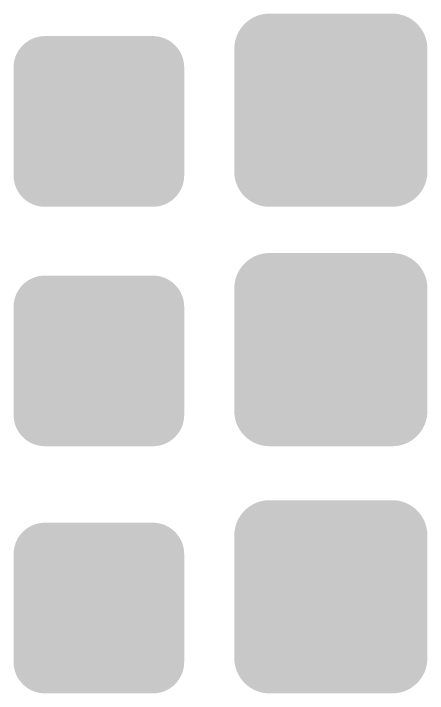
# Model space of a CAD drawing. Header units: millimetres. Extents: x 5277 to 6029, y 2052 to 2709.
# Drawn here: x 5681.91 to 5700.33, y 2678.63 to 2708.88 of the extents above; entities that cross this region are included whole.
import ezdxf

# ---------------------------------------------------------------- set-up
doc = ezdxf.new("R2010")
doc.units = ezdxf.units.MM
doc.layers.add('WasteFacility', color=7, linetype='CONTINUOUS', true_color=0x000000)

# ---------------------------------------------------------------- blocks, each defined once
blk = doc.blocks.new('602020401_сущ_рз')
at = {"layer": 'WasteFacility', "linetype": 'Continuous'}
h = blk.add_hatch(color=256, dxfattribs=at)
edge = h.paths.add_edge_path()
edge.add_spline(control_points=[(-0.095, -0.513), (-0.095, 0.256), (0.531, 0.882), (1.3, 0.882)], knot_values=[-1, -1, -1, -1, 0, 0, 0, 0], degree=3, periodic=0)
edge.add_line((1.3, 0.882), (6.108, 0.882))
edge.add_spline(control_points=[(6.108, 0.882), (6.877, 0.882), (7.503, 0.256), (7.503, -0.513)], knot_values=[-1, -1, -1, -1, 0, 0, 0, 0], degree=3, periodic=0)
edge.add_line((7.503, -0.513), (7.503, -5.321))
edge.add_spline(control_points=[(7.503, -5.321), (7.503, -6.09), (6.877, -6.716), (6.108, -6.716)], knot_values=[-1, -1, -1, -1, 0, 0, 0, 0], degree=3, periodic=0)
edge.add_line((6.108, -6.716), (1.3, -6.716))
edge.add_spline(control_points=[(1.3, -6.716), (0.531, -6.716), (-0.095, -6.09), (-0.095, -5.321)], knot_values=[-1, -1, -1, -1, 0, 0, 0, 0], degree=3, periodic=0)
edge.add_line((-0.095, -5.321), (-0.095, -0.513))
edge = h.paths.add_edge_path(flags=16)
edge.add_spline(control_points=[(0.218, -5.321), (0.218, -5.92), (0.701, -6.403), (1.3, -6.403)], knot_values=[-1, -1, -1, -1, 0, 0, 0, 0], degree=3, periodic=0)
edge.add_line((1.3, -6.403), (6.108, -6.403))
edge.add_spline(control_points=[(6.108, -6.403), (6.707, -6.403), (7.19, -5.92), (7.19, -5.321)], knot_values=[-1, -1, -1, -1, 0, 0, 0, 0], degree=3, periodic=0)
edge.add_line((7.19, -5.321), (7.19, -0.513))
edge.add_spline(control_points=[(7.19, -0.513), (7.19, 0.086), (6.707, 0.569), (6.108, 0.569)], knot_values=[-1, -1, -1, -1, 0, 0, 0, 0], degree=3, periodic=0)
edge.add_line((6.108, 0.569), (1.3, 0.569))
edge.add_spline(control_points=[(1.3, 0.569), (0.701, 0.569), (0.218, 0.086), (0.218, -0.513)], knot_values=[-1, -1, -1, -1, 0, 0, 0, 0], degree=3, periodic=0)
edge.add_line((0.218, -0.513), (0.218, -5.321))
at = {"layer": 'WasteFacility', "linetype": 'Continuous', "true_color": 0xffffff}
h = blk.add_hatch(color=7, dxfattribs=at)
edge = h.paths.add_edge_path()
edge.add_spline(control_points=[(0.218, -5.321), (0.218, -5.92), (0.701, -6.403), (1.3, -6.403)], knot_values=[-1, -1, -1, -1, 0, 0, 0, 0], degree=3, periodic=0)
edge.add_line((1.3, -6.403), (6.108, -6.403))
edge.add_spline(control_points=[(6.108, -6.403), (6.707, -6.403), (7.19, -5.92), (7.19, -5.321)], knot_values=[-1, -1, -1, -1, 0, 0, 0, 0], degree=3, periodic=0)
edge.add_line((7.19, -5.321), (7.19, -0.513))
edge.add_spline(control_points=[(7.19, -0.513), (7.19, 0.086), (6.707, 0.569), (6.108, 0.569)], knot_values=[-1, -1, -1, -1, 0, 0, 0, 0], degree=3, periodic=0)
edge.add_line((6.108, 0.569), (1.3, 0.569))
edge.add_spline(control_points=[(1.3, 0.569), (0.701, 0.569), (0.218, 0.086), (0.218, -0.513)], knot_values=[-1, -1, -1, -1, 0, 0, 0, 0], degree=3, periodic=0)
edge.add_line((0.218, -0.513), (0.218, -5.321))
at = {"layer": 'WasteFacility', "linetype": 'Continuous'}
h = blk.add_hatch(color=256, dxfattribs=at)
edge = h.paths.add_edge_path()
edge.add_line((0.426, -0.857), (0.426, -4.978))
edge.add_spline(control_points=[(0.426, -4.978), (0.426, -5.649), (0.973, -6.196), (1.644, -6.196)], knot_values=[0, 0, 0, 0, 1, 1, 1, 1], degree=3, periodic=0)
edge.add_line((1.644, -6.196), (5.765, -6.196))
edge.add_spline(control_points=[(5.765, -6.196), (6.435, -6.196), (6.983, -5.649), (6.983, -4.978)], knot_values=[0, 0, 0, 0, 1, 1, 1, 1], degree=3, periodic=0)
edge.add_line((6.983, -4.978), (6.983, -0.857))
edge.add_spline(control_points=[(6.983, -0.857), (6.983, -0.186), (6.435, 0.361), (5.765, 0.361)], knot_values=[0, 0, 0, 0, 1, 1, 1, 1], degree=3, periodic=0)
edge.add_line((5.765, 0.361), (1.644, 0.361))
edge.add_spline(control_points=[(1.644, 0.361), (0.973, 0.361), (0.426, -0.186), (0.426, -0.857)], knot_values=[0, 0, 0, 0, 1, 1, 1, 1], degree=3, periodic=0)
edge = h.paths.add_edge_path(flags=16)
edge.add_spline(control_points=[(0.737, -4.978), (0.737, -5.48), (1.142, -5.885), (1.644, -5.885)], knot_values=[-1, -1, -1, -1, 0, 0, 0, 0], degree=3, periodic=0)
edge.add_line((1.644, -5.885), (5.765, -5.885))
edge.add_spline(control_points=[(5.765, -5.885), (6.267, -5.885), (6.671, -5.48), (6.671, -4.978)], knot_values=[-1, -1, -1, -1, 0, 0, 0, 0], degree=3, periodic=0)
edge.add_line((6.671, -4.978), (6.671, -0.857))
edge.add_spline(control_points=[(6.671, -0.857), (6.671, -0.355), (6.267, 0.05), (5.765, 0.05)], knot_values=[-1, -1, -1, -1, 0, 0, 0, 0], degree=3, periodic=0)
edge.add_line((5.765, 0.05), (1.644, 0.05))
edge.add_spline(control_points=[(1.644, 0.05), (1.142, 0.05), (0.737, -0.355), (0.737, -0.857)], knot_values=[-1, -1, -1, -1, 0, 0, 0, 0], degree=3, periodic=0)
edge.add_line((0.737, -0.857), (0.737, -4.978))
h = blk.add_hatch(color=256, dxfattribs=at)
h.paths.add_polyline_path([(3.168, -0.713), (4.205, -0.713), (4.205, -0.875), (5.397, -0.875), (5.397, -1.73), (5.121, -1.73), (5.121, -1.79), (5.121, -5.149), (2.253, -5.149), (2.253, -1.783), (2.253, -1.73), (1.977, -1.73), (1.977, -0.976), (1.977, -0.875), (3.168, -0.875)])
h.paths.add_polyline_path([(2.529, -1.73), (2.529, -1.783), (2.529, -4.873), (4.845, -4.873), (4.845, -1.79), (4.845, -1.73)], flags=16)
h.paths.add_polyline_path([(2.811, -1.878), (3.02, -1.878), (3.02, -4.732), (2.811, -4.732)], flags=0)
h.paths.add_polyline_path([(4.353, -1.878), (4.562, -1.878), (4.562, -4.732), (4.353, -4.732)], flags=0)
h.paths.add_polyline_path([(3.821, -1.878), (4.03, -1.878), (4.03, -4.732), (3.821, -4.732)], flags=0)
h.paths.add_polyline_path([(3.343, -1.878), (3.552, -1.878), (3.552, -4.732), (3.343, -4.732)], flags=0)
h.paths.add_polyline_path([(2.179, -1.07), (2.179, -1.534), (5.195, -1.534), (5.195, -1.07)], flags=16)
blk = doc.blocks.new('602020401_сущ_фз')
at = {"layer": 'WasteFacility', "linetype": 'Continuous'}
h = blk.add_hatch(color=256, dxfattribs=at)
edge = h.paths.add_edge_path()
edge.add_spline(control_points=[(-0.266, -0.683), (-0.266, 0.18), (0.438, 0.884), (1.3, 0.884)], knot_values=[-1, -1, -1, -1, 0, 0, 0, 0], degree=3, periodic=0)
edge.add_line((1.3, 0.884), (6.769, 0.884))
edge.add_spline(control_points=[(6.769, 0.884), (7.632, 0.884), (8.333, 0.18), (8.333, -0.683)], knot_values=[-1, -1, -1, -1, 0, 0, 0, 0], degree=3, periodic=0)
edge.add_line((8.333, -0.683), (8.333, -6.15))
edge.add_spline(control_points=[(8.333, -6.15), (8.333, -7.012), (7.632, -7.716), (6.769, -7.716)], knot_values=[-1, -1, -1, -1, 0, 0, 0, 0], degree=3, periodic=0)
edge.add_line((6.769, -7.716), (1.3, -7.716))
edge.add_spline(control_points=[(1.3, -7.716), (0.438, -7.716), (-0.266, -7.012), (-0.266, -6.15)], knot_values=[-1, -1, -1, -1, 0, 0, 0, 0], degree=3, periodic=0)
edge.add_line((-0.266, -6.15), (-0.266, -0.683))
edge = h.paths.add_edge_path(flags=16)
edge.add_spline(control_points=[(0.047, -6.15), (0.047, -6.844), (0.606, -7.402), (1.3, -7.402)], knot_values=[-1, -1, -1, -1, 0, 0, 0, 0], degree=3, periodic=0)
edge.add_line((1.3, -7.402), (6.769, -7.402))
edge.add_spline(control_points=[(6.769, -7.402), (7.463, -7.402), (8.022, -6.844), (8.022, -6.15)], knot_values=[-1, -1, -1, -1, 0, 0, 0, 0], degree=3, periodic=0)
edge.add_line((8.022, -6.15), (8.022, -0.683))
edge.add_spline(control_points=[(8.022, -0.683), (8.022, 0.011), (7.463, 0.57), (6.769, 0.57)], knot_values=[-1, -1, -1, -1, 0, 0, 0, 0], degree=3, periodic=0)
edge.add_line((6.769, 0.57), (1.3, 0.57))
edge.add_spline(control_points=[(1.3, 0.57), (0.606, 0.57), (0.047, 0.011), (0.047, -0.683)], knot_values=[-1, -1, -1, -1, 0, 0, 0, 0], degree=3, periodic=0)
edge.add_line((0.047, -0.683), (0.047, -6.15))
at = {"layer": 'WasteFacility', "linetype": 'Continuous', "true_color": 0xffffff}
h = blk.add_hatch(color=7, dxfattribs=at)
edge = h.paths.add_edge_path()
edge.add_spline(control_points=[(0.047, -6.15), (0.047, -6.844), (0.606, -7.402), (1.3, -7.402)], knot_values=[-1, -1, -1, -1, 0, 0, 0, 0], degree=3, periodic=0)
edge.add_line((1.3, -7.402), (6.769, -7.402))
edge.add_spline(control_points=[(6.769, -7.402), (7.463, -7.402), (8.022, -6.844), (8.022, -6.15)], knot_values=[-1, -1, -1, -1, 0, 0, 0, 0], degree=3, periodic=0)
edge.add_line((8.022, -6.15), (8.022, -0.683))
edge.add_spline(control_points=[(8.022, -0.683), (8.022, 0.011), (7.463, 0.57), (6.769, 0.57)], knot_values=[-1, -1, -1, -1, 0, 0, 0, 0], degree=3, periodic=0)
edge.add_line((6.769, 0.57), (1.3, 0.57))
edge.add_spline(control_points=[(1.3, 0.57), (0.606, 0.57), (0.047, 0.011), (0.047, -0.683)], knot_values=[-1, -1, -1, -1, 0, 0, 0, 0], degree=3, periodic=0)
edge.add_line((0.047, -0.683), (0.047, -6.15))
at = {"layer": 'WasteFacility', "linetype": 'Continuous'}
h = blk.add_hatch(color=256, dxfattribs=at)
edge = h.paths.add_edge_path()
edge.add_line((0.252, -1.023), (0.252, -5.808))
edge.add_spline(control_points=[(0.252, -5.808), (0.252, -6.573), (0.877, -7.198), (1.642, -7.198)], knot_values=[0, 0, 0, 0, 1, 1, 1, 1], degree=3, periodic=0)
edge.add_line((1.642, -7.198), (6.427, -7.198))
edge.add_spline(control_points=[(6.427, -7.198), (7.193, -7.198), (7.815, -6.573), (7.815, -5.808)], knot_values=[0, 0, 0, 0, 1, 1, 1, 1], degree=3, periodic=0)
edge.add_line((7.815, -5.808), (7.815, -1.023))
edge.add_spline(control_points=[(7.815, -1.023), (7.815, -0.257), (7.193, 0.366), (6.427, 0.366)], knot_values=[0, 0, 0, 0, 1, 1, 1, 1], degree=3, periodic=0)
edge.add_line((6.427, 0.366), (1.642, 0.366))
edge.add_spline(control_points=[(1.642, 0.366), (0.877, 0.366), (0.252, -0.257), (0.252, -1.023)], knot_values=[0, 0, 0, 0, 1, 1, 1, 1], degree=3, periodic=0)
edge = h.paths.add_edge_path(flags=16)
edge.add_line((0.565, -1.023), (0.565, -5.808))
edge.add_spline(control_points=[(0.565, -5.808), (0.565, -6.404), (1.046, -6.884), (1.642, -6.884)], knot_values=[-1, -1, -1, -1, 0, 0, 0, 0], degree=3, periodic=0)
edge.add_line((1.642, -6.884), (6.427, -6.884))
edge.add_spline(control_points=[(6.427, -6.884), (7.024, -6.884), (7.502, -6.404), (7.502, -5.808)], knot_values=[-1, -1, -1, -1, 0, 0, 0, 0], degree=3, periodic=0)
edge.add_line((7.502, -5.808), (7.502, -1.023))
edge.add_spline(control_points=[(7.502, -1.023), (7.502, -0.426), (7.024, 0.052), (6.427, 0.052)], knot_values=[-1, -1, -1, -1, 0, 0, 0, 0], degree=3, periodic=0)
edge.add_line((6.427, 0.052), (1.642, 0.052))
edge.add_spline(control_points=[(1.642, 0.052), (1.046, 0.052), (0.565, -0.426), (0.565, -1.023)], knot_values=[-1, -1, -1, -1, 0, 0, 0, 0], degree=3, periodic=0)
h = blk.add_hatch(color=256, dxfattribs=at)
edge = h.paths.add_edge_path()
edge.add_line((0.77, -1.365), (0.77, -5.468))
edge.add_spline(control_points=[(0.77, -5.468), (0.77, -6.136), (1.314, -6.68), (1.982, -6.68)], knot_values=[0, 0, 0, 0, 1, 1, 1, 1], degree=3, periodic=0)
edge.add_line((1.982, -6.68), (6.085, -6.68))
edge.add_spline(control_points=[(6.085, -6.68), (6.753, -6.68), (7.297, -6.136), (7.297, -5.468)], knot_values=[0, 0, 0, 0, 1, 1, 1, 1], degree=3, periodic=0)
edge.add_line((7.297, -5.468), (7.297, -1.365))
edge.add_spline(control_points=[(7.297, -1.365), (7.297, -0.697), (6.753, -0.152), (6.085, -0.152)], knot_values=[0, 0, 0, 0, 1, 1, 1, 1], degree=3, periodic=0)
edge.add_line((6.085, -0.152), (1.982, -0.152))
edge.add_spline(control_points=[(1.982, -0.152), (1.314, -0.152), (0.77, -0.697), (0.77, -1.365)], knot_values=[0, 0, 0, 0, 1, 1, 1, 1], degree=3, periodic=0)
edge = h.paths.add_edge_path(flags=16)
edge.add_line((1.081, -1.365), (1.081, -5.468))
edge.add_spline(control_points=[(1.081, -5.468), (1.081, -5.968), (1.482, -6.368), (1.982, -6.368)], knot_values=[-1, -1, -1, -1, 0, 0, 0, 0], degree=3, periodic=0)
edge.add_line((1.982, -6.368), (6.085, -6.368))
edge.add_spline(control_points=[(6.085, -6.368), (6.585, -6.368), (6.986, -5.968), (6.986, -5.468)], knot_values=[-1, -1, -1, -1, 0, 0, 0, 0], degree=3, periodic=0)
edge.add_line((6.986, -5.468), (6.986, -1.365))
edge.add_spline(control_points=[(6.986, -1.365), (6.986, -0.865), (6.585, -0.464), (6.085, -0.464)], knot_values=[-1, -1, -1, -1, 0, 0, 0, 0], degree=3, periodic=0)
edge.add_line((6.085, -0.464), (1.982, -0.464))
edge.add_spline(control_points=[(1.982, -0.464), (1.482, -0.464), (1.081, -0.865), (1.081, -1.365)], knot_values=[-1, -1, -1, -1, 0, 0, 0, 0], degree=3, periodic=0)
h = blk.add_hatch(color=256, dxfattribs=at)
h.paths.add_polyline_path([(3.483, -1.221), (4.519, -1.221), (4.519, -1.382), (5.711, -1.382), (5.711, -2.237), (5.435, -2.237), (5.435, -2.298), (5.435, -5.657), (2.567, -5.657), (2.567, -2.291), (2.567, -2.237), (2.291, -2.237), (2.291, -1.483), (2.291, -1.382), (3.483, -1.382)])
h.paths.add_polyline_path([(2.843, -2.237), (2.843, -2.291), (2.843, -5.381), (5.159, -5.381), (5.159, -2.298), (5.159, -2.237)], flags=16)
h.paths.add_polyline_path([(3.126, -2.386), (3.335, -2.386), (3.335, -5.24), (3.126, -5.24)], flags=0)
h.paths.add_polyline_path([(4.668, -2.386), (4.876, -2.386), (4.876, -5.24), (4.668, -5.24)], flags=0)
h.paths.add_polyline_path([(4.136, -2.386), (4.344, -2.386), (4.344, -5.24), (4.136, -5.24)], flags=0)
h.paths.add_polyline_path([(3.658, -2.386), (3.866, -2.386), (3.866, -5.24), (3.658, -5.24)], flags=0)
h.paths.add_polyline_path([(2.493, -1.578), (2.493, -2.042), (5.509, -2.042), (5.509, -1.578)], flags=16)
blk = doc.blocks.new('602020401_план_рз')
at = {"layer": 'WasteFacility', "linetype": 'Continuous'}
h = blk.add_hatch(color=256, dxfattribs=at)
edge = h.paths.add_edge_path()
edge.add_spline(control_points=[(-0.095, -0.169), (-0.095, 0.599), (0.531, 1.225), (1.3, 1.225)], knot_values=[-1, -1, -1, -1, 0, 0, 0, 0], degree=3, periodic=0)
edge.add_line((1.3, 1.225), (6.108, 1.225))
edge.add_spline(control_points=[(6.108, 1.225), (6.877, 1.225), (7.503, 0.599), (7.503, -0.169)], knot_values=[-1, -1, -1, -1, 0, 0, 0, 0], degree=3, periodic=0)
edge.add_line((7.503, -0.169), (7.503, -4.978))
edge.add_spline(control_points=[(7.503, -4.978), (7.503, -5.747), (6.877, -6.372), (6.108, -6.372)], knot_values=[-1, -1, -1, -1, 0, 0, 0, 0], degree=3, periodic=0)
edge.add_line((6.108, -6.372), (1.3, -6.372))
edge.add_spline(control_points=[(1.3, -6.372), (0.531, -6.372), (-0.095, -5.747), (-0.095, -4.978)], knot_values=[-1, -1, -1, -1, 0, 0, 0, 0], degree=3, periodic=0)
edge.add_line((-0.095, -4.978), (-0.095, -0.169))
edge = h.paths.add_edge_path(flags=16)
edge.add_spline(control_points=[(0.218, -4.978), (0.218, -5.577), (0.701, -6.059), (1.3, -6.059)], knot_values=[-1, -1, -1, -1, 0, 0, 0, 0], degree=3, periodic=0)
edge.add_line((1.3, -6.059), (6.108, -6.059))
edge.add_spline(control_points=[(6.108, -6.059), (6.707, -6.059), (7.19, -5.577), (7.19, -4.978)], knot_values=[-1, -1, -1, -1, 0, 0, 0, 0], degree=3, periodic=0)
edge.add_line((7.19, -4.978), (7.19, -0.169))
edge.add_spline(control_points=[(7.19, -0.169), (7.19, 0.43), (6.707, 0.912), (6.108, 0.912)], knot_values=[-1, -1, -1, -1, 0, 0, 0, 0], degree=3, periodic=0)
edge.add_line((6.108, 0.912), (1.3, 0.912))
edge.add_spline(control_points=[(1.3, 0.912), (0.701, 0.912), (0.218, 0.43), (0.218, -0.169)], knot_values=[-1, -1, -1, -1, 0, 0, 0, 0], degree=3, periodic=0)
edge.add_line((0.218, -0.169), (0.218, -4.978))
at = {"layer": 'WasteFacility', "linetype": 'Continuous', "true_color": 0xff0000}
h = blk.add_hatch(color=1, dxfattribs=at)
edge = h.paths.add_edge_path()
edge.add_spline(control_points=[(0.218, -4.978), (0.218, -5.577), (0.701, -6.059), (1.3, -6.059)], knot_values=[-1, -1, -1, -1, 0, 0, 0, 0], degree=3, periodic=0)
edge.add_line((1.3, -6.059), (6.108, -6.059))
edge.add_spline(control_points=[(6.108, -6.059), (6.707, -6.059), (7.19, -5.577), (7.19, -4.978)], knot_values=[-1, -1, -1, -1, 0, 0, 0, 0], degree=3, periodic=0)
edge.add_line((7.19, -4.978), (7.19, -0.169))
edge.add_spline(control_points=[(7.19, -0.169), (7.19, 0.43), (6.707, 0.912), (6.108, 0.912)], knot_values=[-1, -1, -1, -1, 0, 0, 0, 0], degree=3, periodic=0)
edge.add_line((6.108, 0.912), (1.3, 0.912))
edge.add_spline(control_points=[(1.3, 0.912), (0.701, 0.912), (0.218, 0.43), (0.218, -0.169)], knot_values=[-1, -1, -1, -1, 0, 0, 0, 0], degree=3, periodic=0)
edge.add_line((0.218, -0.169), (0.218, -4.978))
at = {"layer": 'WasteFacility', "linetype": 'Continuous'}
h = blk.add_hatch(color=256, dxfattribs=at)
edge = h.paths.add_edge_path()
edge.add_line((0.426, -0.513), (0.426, -4.634))
edge.add_spline(control_points=[(0.426, -4.634), (0.426, -5.305), (0.973, -5.852), (1.644, -5.852)], knot_values=[0, 0, 0, 0, 1, 1, 1, 1], degree=3, periodic=0)
edge.add_line((1.644, -5.852), (5.765, -5.852))
edge.add_spline(control_points=[(5.765, -5.852), (6.435, -5.852), (6.983, -5.305), (6.983, -4.634)], knot_values=[0, 0, 0, 0, 1, 1, 1, 1], degree=3, periodic=0)
edge.add_line((6.983, -4.634), (6.983, -0.513))
edge.add_spline(control_points=[(6.983, -0.513), (6.983, 0.158), (6.435, 0.705), (5.765, 0.705)], knot_values=[0, 0, 0, 0, 1, 1, 1, 1], degree=3, periodic=0)
edge.add_line((5.765, 0.705), (1.644, 0.705))
edge.add_spline(control_points=[(1.644, 0.705), (0.973, 0.705), (0.426, 0.158), (0.426, -0.513)], knot_values=[0, 0, 0, 0, 1, 1, 1, 1], degree=3, periodic=0)
edge = h.paths.add_edge_path(flags=16)
edge.add_spline(control_points=[(0.737, -4.634), (0.737, -5.136), (1.142, -5.541), (1.644, -5.541)], knot_values=[-1, -1, -1, -1, 0, 0, 0, 0], degree=3, periodic=0)
edge.add_line((1.644, -5.541), (5.765, -5.541))
edge.add_spline(control_points=[(5.765, -5.541), (6.267, -5.541), (6.671, -5.136), (6.671, -4.634)], knot_values=[-1, -1, -1, -1, 0, 0, 0, 0], degree=3, periodic=0)
edge.add_line((6.671, -4.634), (6.671, -0.513))
edge.add_spline(control_points=[(6.671, -0.513), (6.671, -0.011), (6.267, 0.394), (5.765, 0.394)], knot_values=[-1, -1, -1, -1, 0, 0, 0, 0], degree=3, periodic=0)
edge.add_line((5.765, 0.394), (1.644, 0.394))
edge.add_spline(control_points=[(1.644, 0.394), (1.142, 0.394), (0.737, -0.011), (0.737, -0.513)], knot_values=[-1, -1, -1, -1, 0, 0, 0, 0], degree=3, periodic=0)
edge.add_line((0.737, -0.513), (0.737, -4.634))
h = blk.add_hatch(color=256, dxfattribs=at)
h.paths.add_polyline_path([(3.168, -0.369), (4.205, -0.369), (4.205, -0.531), (5.397, -0.531), (5.397, -1.386), (5.121, -1.386), (5.121, -1.446), (5.121, -4.806), (2.253, -4.806), (2.253, -1.44), (2.253, -1.386), (1.977, -1.386), (1.977, -0.632), (1.977, -0.531), (3.168, -0.531)])
h.paths.add_polyline_path([(2.529, -1.386), (2.529, -1.44), (2.529, -4.53), (4.845, -4.53), (4.845, -1.446), (4.845, -1.386)], flags=16)
h.paths.add_polyline_path([(2.811, -1.534), (3.02, -1.534), (3.02, -4.388), (2.811, -4.388)], flags=0)
h.paths.add_polyline_path([(4.353, -1.534), (4.562, -1.534), (4.562, -4.388), (4.353, -4.388)], flags=0)
h.paths.add_polyline_path([(3.821, -1.534), (4.03, -1.534), (4.03, -4.388), (3.821, -4.388)], flags=0)
h.paths.add_polyline_path([(3.343, -1.534), (3.552, -1.534), (3.552, -4.388), (3.343, -4.388)], flags=0)
h.paths.add_polyline_path([(2.179, -0.726), (2.179, -1.191), (5.195, -1.191), (5.195, -0.726)], flags=16)
blk = doc.blocks.new('602020401_план_фз')
at = {"layer": 'WasteFacility', "linetype": 'Continuous'}
h = blk.add_hatch(color=256, dxfattribs=at)
edge = h.paths.add_edge_path()
edge.add_spline(control_points=[(-0.266, -0.339), (-0.266, 0.523), (0.438, 1.227), (1.3, 1.227)], knot_values=[-1, -1, -1, -1, 0, 0, 0, 0], degree=3, periodic=0)
edge.add_line((1.3, 1.227), (6.769, 1.227))
edge.add_spline(control_points=[(6.769, 1.227), (7.632, 1.227), (8.333, 0.523), (8.333, -0.339)], knot_values=[-1, -1, -1, -1, 0, 0, 0, 0], degree=3, periodic=0)
edge.add_line((8.333, -0.339), (8.333, -5.806))
edge.add_spline(control_points=[(8.333, -5.806), (8.333, -6.669), (7.632, -7.372), (6.769, -7.372)], knot_values=[-1, -1, -1, -1, 0, 0, 0, 0], degree=3, periodic=0)
edge.add_line((6.769, -7.372), (1.3, -7.372))
edge.add_spline(control_points=[(1.3, -7.372), (0.438, -7.372), (-0.266, -6.669), (-0.266, -5.806)], knot_values=[-1, -1, -1, -1, 0, 0, 0, 0], degree=3, periodic=0)
edge.add_line((-0.266, -5.806), (-0.266, -0.339))
edge = h.paths.add_edge_path(flags=16)
edge.add_spline(control_points=[(0.047, -5.806), (0.047, -6.5), (0.606, -7.059), (1.3, -7.059)], knot_values=[-1, -1, -1, -1, 0, 0, 0, 0], degree=3, periodic=0)
edge.add_line((1.3, -7.059), (6.769, -7.059))
edge.add_spline(control_points=[(6.769, -7.059), (7.463, -7.059), (8.022, -6.5), (8.022, -5.806)], knot_values=[-1, -1, -1, -1, 0, 0, 0, 0], degree=3, periodic=0)
edge.add_line((8.022, -5.806), (8.022, -0.339))
edge.add_spline(control_points=[(8.022, -0.339), (8.022, 0.355), (7.463, 0.914), (6.769, 0.914)], knot_values=[-1, -1, -1, -1, 0, 0, 0, 0], degree=3, periodic=0)
edge.add_line((6.769, 0.914), (1.3, 0.914))
edge.add_spline(control_points=[(1.3, 0.914), (0.606, 0.914), (0.047, 0.355), (0.047, -0.339)], knot_values=[-1, -1, -1, -1, 0, 0, 0, 0], degree=3, periodic=0)
edge.add_line((0.047, -0.339), (0.047, -5.806))
at = {"layer": 'WasteFacility', "linetype": 'Continuous', "true_color": 0xff0000}
h = blk.add_hatch(color=1, dxfattribs=at)
edge = h.paths.add_edge_path()
edge.add_spline(control_points=[(0.047, -5.806), (0.047, -6.5), (0.606, -7.059), (1.3, -7.059)], knot_values=[-1, -1, -1, -1, 0, 0, 0, 0], degree=3, periodic=0)
edge.add_line((1.3, -7.059), (6.769, -7.059))
edge.add_spline(control_points=[(6.769, -7.059), (7.463, -7.059), (8.022, -6.5), (8.022, -5.806)], knot_values=[-1, -1, -1, -1, 0, 0, 0, 0], degree=3, periodic=0)
edge.add_line((8.022, -5.806), (8.022, -0.339))
edge.add_spline(control_points=[(8.022, -0.339), (8.022, 0.355), (7.463, 0.914), (6.769, 0.914)], knot_values=[-1, -1, -1, -1, 0, 0, 0, 0], degree=3, periodic=0)
edge.add_line((6.769, 0.914), (1.3, 0.914))
edge.add_spline(control_points=[(1.3, 0.914), (0.606, 0.914), (0.047, 0.355), (0.047, -0.339)], knot_values=[-1, -1, -1, -1, 0, 0, 0, 0], degree=3, periodic=0)
edge.add_line((0.047, -0.339), (0.047, -5.806))
at = {"layer": 'WasteFacility', "linetype": 'Continuous'}
h = blk.add_hatch(color=256, dxfattribs=at)
edge = h.paths.add_edge_path()
edge.add_line((0.252, -0.679), (0.252, -5.464))
edge.add_spline(control_points=[(0.252, -5.464), (0.252, -6.23), (0.877, -6.854), (1.642, -6.854)], knot_values=[0, 0, 0, 0, 1, 1, 1, 1], degree=3, periodic=0)
edge.add_line((1.642, -6.854), (6.427, -6.854))
edge.add_spline(control_points=[(6.427, -6.854), (7.193, -6.854), (7.815, -6.23), (7.815, -5.464)], knot_values=[0, 0, 0, 0, 1, 1, 1, 1], degree=3, periodic=0)
edge.add_line((7.815, -5.464), (7.815, -0.679))
edge.add_spline(control_points=[(7.815, -0.679), (7.815, 0.086), (7.193, 0.709), (6.427, 0.709)], knot_values=[0, 0, 0, 0, 1, 1, 1, 1], degree=3, periodic=0)
edge.add_line((6.427, 0.709), (1.642, 0.709))
edge.add_spline(control_points=[(1.642, 0.709), (0.877, 0.709), (0.252, 0.086), (0.252, -0.679)], knot_values=[0, 0, 0, 0, 1, 1, 1, 1], degree=3, periodic=0)
edge = h.paths.add_edge_path(flags=16)
edge.add_line((0.565, -0.679), (0.565, -5.464))
edge.add_spline(control_points=[(0.565, -5.464), (0.565, -6.06), (1.046, -6.541), (1.642, -6.541)], knot_values=[-1, -1, -1, -1, 0, 0, 0, 0], degree=3, periodic=0)
edge.add_line((1.642, -6.541), (6.427, -6.541))
edge.add_spline(control_points=[(6.427, -6.541), (7.024, -6.541), (7.502, -6.06), (7.502, -5.464)], knot_values=[-1, -1, -1, -1, 0, 0, 0, 0], degree=3, periodic=0)
edge.add_line((7.502, -5.464), (7.502, -0.679))
edge.add_spline(control_points=[(7.502, -0.679), (7.502, -0.083), (7.024, 0.396), (6.427, 0.396)], knot_values=[-1, -1, -1, -1, 0, 0, 0, 0], degree=3, periodic=0)
edge.add_line((6.427, 0.396), (1.642, 0.396))
edge.add_spline(control_points=[(1.642, 0.396), (1.046, 0.396), (0.565, -0.083), (0.565, -0.679)], knot_values=[-1, -1, -1, -1, 0, 0, 0, 0], degree=3, periodic=0)
h = blk.add_hatch(color=256, dxfattribs=at)
edge = h.paths.add_edge_path()
edge.add_line((0.77, -1.021), (0.77, -5.124))
edge.add_spline(control_points=[(0.77, -5.124), (0.77, -5.792), (1.314, -6.336), (1.982, -6.336)], knot_values=[0, 0, 0, 0, 1, 1, 1, 1], degree=3, periodic=0)
edge.add_line((1.982, -6.336), (6.085, -6.336))
edge.add_spline(control_points=[(6.085, -6.336), (6.753, -6.336), (7.297, -5.792), (7.297, -5.124)], knot_values=[0, 0, 0, 0, 1, 1, 1, 1], degree=3, periodic=0)
edge.add_line((7.297, -5.124), (7.297, -1.021))
edge.add_spline(control_points=[(7.297, -1.021), (7.297, -0.353), (6.753, 0.191), (6.085, 0.191)], knot_values=[0, 0, 0, 0, 1, 1, 1, 1], degree=3, periodic=0)
edge.add_line((6.085, 0.191), (1.982, 0.191))
edge.add_spline(control_points=[(1.982, 0.191), (1.314, 0.191), (0.77, -0.353), (0.77, -1.021)], knot_values=[0, 0, 0, 0, 1, 1, 1, 1], degree=3, periodic=0)
edge = h.paths.add_edge_path(flags=16)
edge.add_line((1.081, -1.021), (1.081, -5.124))
edge.add_spline(control_points=[(1.081, -5.124), (1.081, -5.624), (1.482, -6.025), (1.982, -6.025)], knot_values=[-1, -1, -1, -1, 0, 0, 0, 0], degree=3, periodic=0)
edge.add_line((1.982, -6.025), (6.085, -6.025))
edge.add_spline(control_points=[(6.085, -6.025), (6.585, -6.025), (6.986, -5.624), (6.986, -5.124)], knot_values=[-1, -1, -1, -1, 0, 0, 0, 0], degree=3, periodic=0)
edge.add_line((6.986, -5.124), (6.986, -1.021))
edge.add_spline(control_points=[(6.986, -1.021), (6.986, -0.521), (6.585, -0.12), (6.085, -0.12)], knot_values=[-1, -1, -1, -1, 0, 0, 0, 0], degree=3, periodic=0)
edge.add_line((6.085, -0.12), (1.982, -0.12))
edge.add_spline(control_points=[(1.982, -0.12), (1.482, -0.12), (1.081, -0.521), (1.081, -1.021)], knot_values=[-1, -1, -1, -1, 0, 0, 0, 0], degree=3, periodic=0)
h = blk.add_hatch(color=256, dxfattribs=at)
h.paths.add_polyline_path([(3.483, -0.877), (4.519, -0.877), (4.519, -1.039), (5.711, -1.039), (5.711, -1.894), (5.435, -1.894), (5.435, -1.954), (5.435, -5.314), (2.567, -5.314), (2.567, -1.948), (2.567, -1.894), (2.291, -1.894), (2.291, -1.14), (2.291, -1.039), (3.483, -1.039)])
h.paths.add_polyline_path([(2.843, -1.894), (2.843, -1.948), (2.843, -5.038), (5.159, -5.038), (5.159, -1.954), (5.159, -1.894)], flags=16)
h.paths.add_polyline_path([(3.126, -2.042), (3.335, -2.042), (3.335, -4.896), (3.126, -4.896)], flags=0)
h.paths.add_polyline_path([(4.668, -2.042), (4.876, -2.042), (4.876, -4.896), (4.668, -4.896)], flags=0)
h.paths.add_polyline_path([(4.136, -2.042), (4.344, -2.042), (4.344, -4.896), (4.136, -4.896)], flags=0)
h.paths.add_polyline_path([(3.658, -2.042), (3.866, -2.042), (3.866, -4.896), (3.658, -4.896)], flags=0)
h.paths.add_polyline_path([(2.493, -1.234), (2.493, -1.698), (5.509, -1.698), (5.509, -1.234)], flags=16)
blk = doc.blocks.new('602020401_рек_рз')
at = {"layer": 'WasteFacility', "linetype": 'Continuous'}
h = blk.add_hatch(color=256, dxfattribs=at)
edge = h.paths.add_edge_path()
edge.add_spline(control_points=[(-0.095, -0.169), (-0.095, 0.599), (0.531, 1.225), (1.3, 1.225)], knot_values=[-1, -1, -1, -1, 0, 0, 0, 0], degree=3, periodic=0)
edge.add_line((1.3, 1.225), (6.108, 1.225))
edge.add_spline(control_points=[(6.108, 1.225), (6.877, 1.225), (7.503, 0.599), (7.503, -0.169)], knot_values=[-1, -1, -1, -1, 0, 0, 0, 0], degree=3, periodic=0)
edge.add_line((7.503, -0.169), (7.503, -4.978))
edge.add_spline(control_points=[(7.503, -4.978), (7.503, -5.747), (6.877, -6.372), (6.108, -6.372)], knot_values=[-1, -1, -1, -1, 0, 0, 0, 0], degree=3, periodic=0)
edge.add_line((6.108, -6.372), (1.3, -6.372))
edge.add_spline(control_points=[(1.3, -6.372), (0.531, -6.372), (-0.095, -5.747), (-0.095, -4.978)], knot_values=[-1, -1, -1, -1, 0, 0, 0, 0], degree=3, periodic=0)
edge.add_line((-0.095, -4.978), (-0.095, -0.169))
edge = h.paths.add_edge_path(flags=16)
edge.add_spline(control_points=[(0.218, -4.978), (0.218, -5.577), (0.701, -6.059), (1.3, -6.059)], knot_values=[-1, -1, -1, -1, 0, 0, 0, 0], degree=3, periodic=0)
edge.add_line((1.3, -6.059), (6.108, -6.059))
edge.add_spline(control_points=[(6.108, -6.059), (6.707, -6.059), (7.19, -5.577), (7.19, -4.978)], knot_values=[-1, -1, -1, -1, 0, 0, 0, 0], degree=3, periodic=0)
edge.add_line((7.19, -4.978), (7.19, -0.169))
edge.add_spline(control_points=[(7.19, -0.169), (7.19, 0.43), (6.707, 0.912), (6.108, 0.912)], knot_values=[-1, -1, -1, -1, 0, 0, 0, 0], degree=3, periodic=0)
edge.add_line((6.108, 0.912), (1.3, 0.912))
edge.add_spline(control_points=[(1.3, 0.912), (0.701, 0.912), (0.218, 0.43), (0.218, -0.169)], knot_values=[-1, -1, -1, -1, 0, 0, 0, 0], degree=3, periodic=0)
edge.add_line((0.218, -0.169), (0.218, -4.978))
at = {"layer": 'WasteFacility', "linetype": 'Continuous', "true_color": 0xffff00}
h = blk.add_hatch(color=2, dxfattribs=at)
edge = h.paths.add_edge_path()
edge.add_spline(control_points=[(0.218, -4.978), (0.218, -5.577), (0.701, -6.059), (1.3, -6.059)], knot_values=[-1, -1, -1, -1, 0, 0, 0, 0], degree=3, periodic=0)
edge.add_line((1.3, -6.059), (6.108, -6.059))
edge.add_spline(control_points=[(6.108, -6.059), (6.707, -6.059), (7.19, -5.577), (7.19, -4.978)], knot_values=[-1, -1, -1, -1, 0, 0, 0, 0], degree=3, periodic=0)
edge.add_line((7.19, -4.978), (7.19, -0.169))
edge.add_spline(control_points=[(7.19, -0.169), (7.19, 0.43), (6.707, 0.912), (6.108, 0.912)], knot_values=[-1, -1, -1, -1, 0, 0, 0, 0], degree=3, periodic=0)
edge.add_line((6.108, 0.912), (1.3, 0.912))
edge.add_spline(control_points=[(1.3, 0.912), (0.701, 0.912), (0.218, 0.43), (0.218, -0.169)], knot_values=[-1, -1, -1, -1, 0, 0, 0, 0], degree=3, periodic=0)
edge.add_line((0.218, -0.169), (0.218, -4.978))
at = {"layer": 'WasteFacility', "linetype": 'Continuous'}
h = blk.add_hatch(color=256, dxfattribs=at)
edge = h.paths.add_edge_path()
edge.add_line((0.426, -0.513), (0.426, -4.634))
edge.add_spline(control_points=[(0.426, -4.634), (0.426, -5.305), (0.973, -5.852), (1.644, -5.852)], knot_values=[0, 0, 0, 0, 1, 1, 1, 1], degree=3, periodic=0)
edge.add_line((1.644, -5.852), (5.765, -5.852))
edge.add_spline(control_points=[(5.765, -5.852), (6.435, -5.852), (6.983, -5.305), (6.983, -4.634)], knot_values=[0, 0, 0, 0, 1, 1, 1, 1], degree=3, periodic=0)
edge.add_line((6.983, -4.634), (6.983, -0.513))
edge.add_spline(control_points=[(6.983, -0.513), (6.983, 0.158), (6.435, 0.705), (5.765, 0.705)], knot_values=[0, 0, 0, 0, 1, 1, 1, 1], degree=3, periodic=0)
edge.add_line((5.765, 0.705), (1.644, 0.705))
edge.add_spline(control_points=[(1.644, 0.705), (0.973, 0.705), (0.426, 0.158), (0.426, -0.513)], knot_values=[0, 0, 0, 0, 1, 1, 1, 1], degree=3, periodic=0)
edge = h.paths.add_edge_path(flags=16)
edge.add_spline(control_points=[(0.737, -4.634), (0.737, -5.136), (1.142, -5.541), (1.644, -5.541)], knot_values=[-1, -1, -1, -1, 0, 0, 0, 0], degree=3, periodic=0)
edge.add_line((1.644, -5.541), (5.765, -5.541))
edge.add_spline(control_points=[(5.765, -5.541), (6.267, -5.541), (6.671, -5.136), (6.671, -4.634)], knot_values=[-1, -1, -1, -1, 0, 0, 0, 0], degree=3, periodic=0)
edge.add_line((6.671, -4.634), (6.671, -0.513))
edge.add_spline(control_points=[(6.671, -0.513), (6.671, -0.011), (6.267, 0.394), (5.765, 0.394)], knot_values=[-1, -1, -1, -1, 0, 0, 0, 0], degree=3, periodic=0)
edge.add_line((5.765, 0.394), (1.644, 0.394))
edge.add_spline(control_points=[(1.644, 0.394), (1.142, 0.394), (0.737, -0.011), (0.737, -0.513)], knot_values=[-1, -1, -1, -1, 0, 0, 0, 0], degree=3, periodic=0)
edge.add_line((0.737, -0.513), (0.737, -4.634))
h = blk.add_hatch(color=256, dxfattribs=at)
h.paths.add_polyline_path([(3.168, -0.369), (4.205, -0.369), (4.205, -0.531), (5.397, -0.531), (5.397, -1.386), (5.121, -1.386), (5.121, -1.446), (5.121, -4.806), (2.253, -4.806), (2.253, -1.44), (2.253, -1.386), (1.977, -1.386), (1.977, -0.632), (1.977, -0.531), (3.168, -0.531)])
h.paths.add_polyline_path([(2.529, -1.386), (2.529, -1.44), (2.529, -4.53), (4.845, -4.53), (4.845, -1.446), (4.845, -1.386)], flags=16)
h.paths.add_polyline_path([(2.811, -1.534), (3.02, -1.534), (3.02, -4.388), (2.811, -4.388)], flags=0)
h.paths.add_polyline_path([(4.353, -1.534), (4.562, -1.534), (4.562, -4.388), (4.353, -4.388)], flags=0)
h.paths.add_polyline_path([(3.821, -1.534), (4.03, -1.534), (4.03, -4.388), (3.821, -4.388)], flags=0)
h.paths.add_polyline_path([(3.343, -1.534), (3.552, -1.534), (3.552, -4.388), (3.343, -4.388)], flags=0)
h.paths.add_polyline_path([(2.179, -0.726), (2.179, -1.191), (5.195, -1.191), (5.195, -0.726)], flags=16)
blk = doc.blocks.new('602020401_рек_фз')
at = {"layer": 'WasteFacility', "linetype": 'Continuous'}
h = blk.add_hatch(color=256, dxfattribs=at)
edge = h.paths.add_edge_path()
edge.add_spline(control_points=[(-0.266, -0.339), (-0.266, 0.523), (0.438, 1.227), (1.3, 1.227)], knot_values=[-1, -1, -1, -1, 0, 0, 0, 0], degree=3, periodic=0)
edge.add_line((1.3, 1.227), (6.769, 1.227))
edge.add_spline(control_points=[(6.769, 1.227), (7.632, 1.227), (8.333, 0.523), (8.333, -0.339)], knot_values=[-1, -1, -1, -1, 0, 0, 0, 0], degree=3, periodic=0)
edge.add_line((8.333, -0.339), (8.333, -5.806))
edge.add_spline(control_points=[(8.333, -5.806), (8.333, -6.669), (7.632, -7.372), (6.769, -7.372)], knot_values=[-1, -1, -1, -1, 0, 0, 0, 0], degree=3, periodic=0)
edge.add_line((6.769, -7.372), (1.3, -7.372))
edge.add_spline(control_points=[(1.3, -7.372), (0.438, -7.372), (-0.266, -6.669), (-0.266, -5.806)], knot_values=[-1, -1, -1, -1, 0, 0, 0, 0], degree=3, periodic=0)
edge.add_line((-0.266, -5.806), (-0.266, -0.339))
edge = h.paths.add_edge_path(flags=16)
edge.add_spline(control_points=[(0.047, -5.806), (0.047, -6.5), (0.606, -7.059), (1.3, -7.059)], knot_values=[-1, -1, -1, -1, 0, 0, 0, 0], degree=3, periodic=0)
edge.add_line((1.3, -7.059), (6.769, -7.059))
edge.add_spline(control_points=[(6.769, -7.059), (7.463, -7.059), (8.022, -6.5), (8.022, -5.806)], knot_values=[-1, -1, -1, -1, 0, 0, 0, 0], degree=3, periodic=0)
edge.add_line((8.022, -5.806), (8.022, -0.339))
edge.add_spline(control_points=[(8.022, -0.339), (8.022, 0.355), (7.463, 0.914), (6.769, 0.914)], knot_values=[-1, -1, -1, -1, 0, 0, 0, 0], degree=3, periodic=0)
edge.add_line((6.769, 0.914), (1.3, 0.914))
edge.add_spline(control_points=[(1.3, 0.914), (0.606, 0.914), (0.047, 0.355), (0.047, -0.339)], knot_values=[-1, -1, -1, -1, 0, 0, 0, 0], degree=3, periodic=0)
edge.add_line((0.047, -0.339), (0.047, -5.806))
at = {"layer": 'WasteFacility', "linetype": 'Continuous', "true_color": 0xffff00}
h = blk.add_hatch(color=2, dxfattribs=at)
edge = h.paths.add_edge_path()
edge.add_spline(control_points=[(0.047, -5.806), (0.047, -6.5), (0.606, -7.059), (1.3, -7.059)], knot_values=[-1, -1, -1, -1, 0, 0, 0, 0], degree=3, periodic=0)
edge.add_line((1.3, -7.059), (6.769, -7.059))
edge.add_spline(control_points=[(6.769, -7.059), (7.463, -7.059), (8.022, -6.5), (8.022, -5.806)], knot_values=[-1, -1, -1, -1, 0, 0, 0, 0], degree=3, periodic=0)
edge.add_line((8.022, -5.806), (8.022, -0.339))
edge.add_spline(control_points=[(8.022, -0.339), (8.022, 0.355), (7.463, 0.914), (6.769, 0.914)], knot_values=[-1, -1, -1, -1, 0, 0, 0, 0], degree=3, periodic=0)
edge.add_line((6.769, 0.914), (1.3, 0.914))
edge.add_spline(control_points=[(1.3, 0.914), (0.606, 0.914), (0.047, 0.355), (0.047, -0.339)], knot_values=[-1, -1, -1, -1, 0, 0, 0, 0], degree=3, periodic=0)
edge.add_line((0.047, -0.339), (0.047, -5.806))
at = {"layer": 'WasteFacility', "linetype": 'Continuous'}
h = blk.add_hatch(color=256, dxfattribs=at)
edge = h.paths.add_edge_path()
edge.add_line((0.252, -0.679), (0.252, -5.464))
edge.add_spline(control_points=[(0.252, -5.464), (0.252, -6.23), (0.877, -6.854), (1.642, -6.854)], knot_values=[0, 0, 0, 0, 1, 1, 1, 1], degree=3, periodic=0)
edge.add_line((1.642, -6.854), (6.427, -6.854))
edge.add_spline(control_points=[(6.427, -6.854), (7.193, -6.854), (7.815, -6.23), (7.815, -5.464)], knot_values=[0, 0, 0, 0, 1, 1, 1, 1], degree=3, periodic=0)
edge.add_line((7.815, -5.464), (7.815, -0.679))
edge.add_spline(control_points=[(7.815, -0.679), (7.815, 0.086), (7.193, 0.709), (6.427, 0.709)], knot_values=[0, 0, 0, 0, 1, 1, 1, 1], degree=3, periodic=0)
edge.add_line((6.427, 0.709), (1.642, 0.709))
edge.add_spline(control_points=[(1.642, 0.709), (0.877, 0.709), (0.252, 0.086), (0.252, -0.679)], knot_values=[0, 0, 0, 0, 1, 1, 1, 1], degree=3, periodic=0)
edge = h.paths.add_edge_path(flags=16)
edge.add_line((0.565, -0.679), (0.565, -5.464))
edge.add_spline(control_points=[(0.565, -5.464), (0.565, -6.06), (1.046, -6.541), (1.642, -6.541)], knot_values=[-1, -1, -1, -1, 0, 0, 0, 0], degree=3, periodic=0)
edge.add_line((1.642, -6.541), (6.427, -6.541))
edge.add_spline(control_points=[(6.427, -6.541), (7.024, -6.541), (7.502, -6.06), (7.502, -5.464)], knot_values=[-1, -1, -1, -1, 0, 0, 0, 0], degree=3, periodic=0)
edge.add_line((7.502, -5.464), (7.502, -0.679))
edge.add_spline(control_points=[(7.502, -0.679), (7.502, -0.083), (7.024, 0.396), (6.427, 0.396)], knot_values=[-1, -1, -1, -1, 0, 0, 0, 0], degree=3, periodic=0)
edge.add_line((6.427, 0.396), (1.642, 0.396))
edge.add_spline(control_points=[(1.642, 0.396), (1.046, 0.396), (0.565, -0.083), (0.565, -0.679)], knot_values=[-1, -1, -1, -1, 0, 0, 0, 0], degree=3, periodic=0)
h = blk.add_hatch(color=256, dxfattribs=at)
edge = h.paths.add_edge_path()
edge.add_line((0.77, -1.021), (0.77, -5.124))
edge.add_spline(control_points=[(0.77, -5.124), (0.77, -5.792), (1.314, -6.336), (1.982, -6.336)], knot_values=[0, 0, 0, 0, 1, 1, 1, 1], degree=3, periodic=0)
edge.add_line((1.982, -6.336), (6.085, -6.336))
edge.add_spline(control_points=[(6.085, -6.336), (6.753, -6.336), (7.297, -5.792), (7.297, -5.124)], knot_values=[0, 0, 0, 0, 1, 1, 1, 1], degree=3, periodic=0)
edge.add_line((7.297, -5.124), (7.297, -1.021))
edge.add_spline(control_points=[(7.297, -1.021), (7.297, -0.353), (6.753, 0.191), (6.085, 0.191)], knot_values=[0, 0, 0, 0, 1, 1, 1, 1], degree=3, periodic=0)
edge.add_line((6.085, 0.191), (1.982, 0.191))
edge.add_spline(control_points=[(1.982, 0.191), (1.314, 0.191), (0.77, -0.353), (0.77, -1.021)], knot_values=[0, 0, 0, 0, 1, 1, 1, 1], degree=3, periodic=0)
edge = h.paths.add_edge_path(flags=16)
edge.add_line((1.081, -1.021), (1.081, -5.124))
edge.add_spline(control_points=[(1.081, -5.124), (1.081, -5.624), (1.482, -6.025), (1.982, -6.025)], knot_values=[-1, -1, -1, -1, 0, 0, 0, 0], degree=3, periodic=0)
edge.add_line((1.982, -6.025), (6.085, -6.025))
edge.add_spline(control_points=[(6.085, -6.025), (6.585, -6.025), (6.986, -5.624), (6.986, -5.124)], knot_values=[-1, -1, -1, -1, 0, 0, 0, 0], degree=3, periodic=0)
edge.add_line((6.986, -5.124), (6.986, -1.021))
edge.add_spline(control_points=[(6.986, -1.021), (6.986, -0.521), (6.585, -0.12), (6.085, -0.12)], knot_values=[-1, -1, -1, -1, 0, 0, 0, 0], degree=3, periodic=0)
edge.add_line((6.085, -0.12), (1.982, -0.12))
edge.add_spline(control_points=[(1.982, -0.12), (1.482, -0.12), (1.081, -0.521), (1.081, -1.021)], knot_values=[-1, -1, -1, -1, 0, 0, 0, 0], degree=3, periodic=0)
h = blk.add_hatch(color=256, dxfattribs=at)
h.paths.add_polyline_path([(3.483, -0.877), (4.519, -0.877), (4.519, -1.039), (5.711, -1.039), (5.711, -1.894), (5.435, -1.894), (5.435, -1.954), (5.435, -5.314), (2.567, -5.314), (2.567, -1.948), (2.567, -1.894), (2.291, -1.894), (2.291, -1.14), (2.291, -1.039), (3.483, -1.039)])
h.paths.add_polyline_path([(2.843, -1.894), (2.843, -1.948), (2.843, -5.038), (5.159, -5.038), (5.159, -1.954), (5.159, -1.894)], flags=16)
h.paths.add_polyline_path([(3.126, -2.042), (3.335, -2.042), (3.335, -4.896), (3.126, -4.896)], flags=0)
h.paths.add_polyline_path([(4.668, -2.042), (4.876, -2.042), (4.876, -4.896), (4.668, -4.896)], flags=0)
h.paths.add_polyline_path([(4.136, -2.042), (4.344, -2.042), (4.344, -4.896), (4.136, -4.896)], flags=0)
h.paths.add_polyline_path([(3.658, -2.042), (3.866, -2.042), (3.866, -4.896), (3.658, -4.896)], flags=0)
h.paths.add_polyline_path([(2.493, -1.234), (2.493, -1.698), (5.509, -1.698), (5.509, -1.234)], flags=16)

msp = doc.modelspace()

# ---------------------------------------------------------------- block references
at = {"layer": 'WasteFacility', "linetype": 'Continuous'}
for name, p in [('602020401_сущ_фз', (5692, 2708)), ('602020401_сущ_рз', (5682, 2707)), ('602020401_план_фз', (5692, 2697)), ('602020401_план_рз', (5682, 2696)), ('602020401_рек_фз', (5692, 2686)), ('602020401_рек_рз', (5682, 2685))]:
    msp.add_blockref(name, p, dxfattribs=at)

doc.saveas('drawing.dxf')
